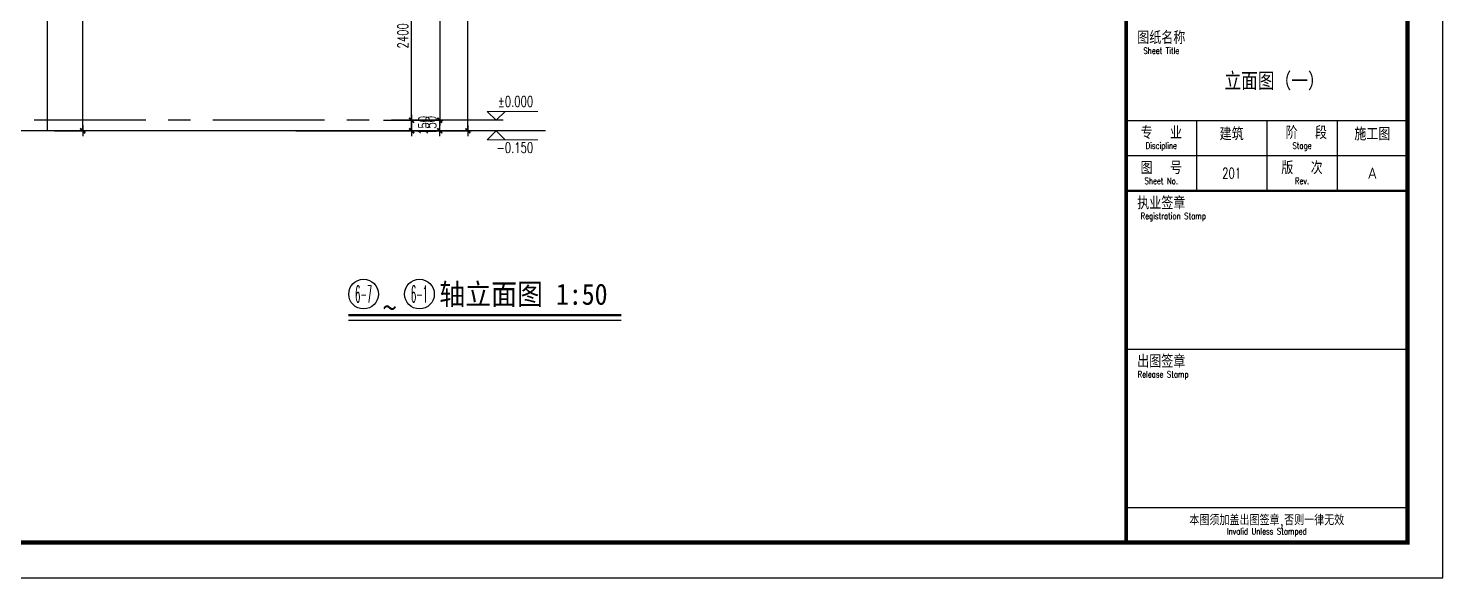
# Model space of a CAD drawing. Extents: x -395226 to -176901, y -140672 to 68263.
# Drawn here: x -302843 to -282740, y -74629 to -66818 of the extents above; entities that cross this region are included whole.
import ezdxf
from ezdxf.enums import TextEntityAlignment as Align

# ---------------------------------------------------------------- set-up
doc = ezdxf.new("R2010")
doc.units = 0
doc.header["$LTSCALE"] = 1000
doc.header["$MEASUREMENT"] = 0
doc.linetypes.add('ACAD_ISO08W100', pattern=[36, 24, -3, 6, -3])
doc.linetypes.add('CENTER', pattern=[50.8, 31.75, -6.35, 6.35, -6.35])
doc.layers.get('0').update_dxf_attribs({"linetype": 'CONTINUOUS'})
doc.layers.get('Defpoints').update_dxf_attribs({"linetype": 'CONTINUOUS'})
for name, color, linetype in [('A-AXIS-TEXT', 7, 'CONTINUOUS'), ('A-DIM', 201, 'CONTINUOUS'), ('A-DOTE', 8, 'ACAD_ISO08W100'), ('A-NOTE', 150, 'CONTINUOUS'), ('A-PUB-DIM', 3, 'CONTINUOUS'), ('A-SITE', 7, 'CONTINUOUS'), ('A-TEXT-CN', 31, 'CONTINUOUS'), ('A-WALL', 2, 'CONTINUOUS'), ('AXIS', 3, 'CONTINUOUS'), ('AXIS_TEXT', 7, 'CONTINUOUS'), ('图框', 7, 'CONTINUOUS')]:
    doc.layers.add(name, color=color, linetype=linetype)
doc.layers.add('A-LEVEL', color=135, linetype='CONTINUOUS', lineweight=0)
doc.styles.add('_TCH_AXIS', font='COMPLEX', dxfattribs={"bigfont": 'GBCBIG'})
doc.styles.add('COMPLEX', font='COMPLEX')
doc.styles.add('DIM_FONT', font='SIMPLEX', dxfattribs={"width": 0.7, "bigfont": 'GBCBIG'})
doc.styles.add('PRC-B', font='SIMHEI.TTF', dxfattribs={"width": 0.9})
doc.styles.add('TJHZTXT', font='tjromans.shx', dxfattribs={"width": 0.8, "bigfont": 'tjhztxt.shx'})
doc.styles.add('TKZ1_tjhts.shx', font='tjromant.shx', dxfattribs={"bigfont": 'tjhts.shx'})
doc.styles.add('TKZ2_tjkts.shx', font='tjromant.shx', dxfattribs={"bigfont": 'tjkts.shx'})
doc.styles.add('zjz', font='tjromans.shx', dxfattribs={"width": 0.7, "height": 500, "bigfont": 'tjhztxt.shx'})
doc.dimstyles.new('DIM100', dxfattribs={"dimscale": 100, "dimtxt": 3, "dimasz": 0.01, "dimexe": 1, "dimexo": 1, "dimgap": 1, "dimtad": 1, "dimdec": 0, "dimzin": 0, "dimdsep": 46, "dimtxsty": 'DIM_FONT', "dimblk1": '_DIMX', "dimblk2": '_DIMX', "dimsah": 1, "dimcen": 0.01, "dimclrd": 256, "dimclre": 256, "dimclrt": 7, "dimadec": 0, "dimazin": 0, "dimtfac": 1, "dimtdec": 0, "dimtix": 1, "dimtmove": 2, "dimatfit": 3, "dimldrblk": '_DIMX', "dimfxl": 0, "dimtolj": 1, "dimtzin": 5, "dimarcsym": 0})

# ---------------------------------------------------------------- blocks, each defined once
blk = doc.blocks.new('_DIMX')
blk.add_line((-150, 0), (150, 0))
at = {"const_width": 50}
blk.add_lwpolyline([(-70, -70), (70, 70)], dxfattribs=at)
blk = doc.blocks.new('*D546')
at = {"layer": 'A-PUB-DIM', "lineweight": -2}
for p, q in [((-299043, -56513), (-296545, -56513)), ((-296595, -68276), (-296595, -56514)), ((-299043, -68276), (-296545, -68276))]:
    blk.add_line(p, q, dxfattribs=at)
at = {"layer": 'Defpoints', "color": 0}
for p in [(-299093, -56513), (-296595, -56513), (-299093, -68276)]:
    blk.add_point(p, dxfattribs=at)
at = {"layer": 'A-PUB-DIM', "lineweight": -2, "xscale": 0.5, "yscale": 0.5, "zscale": 0.5}
for p, rotation in [((-296595, -56513), 90), ((-296595, -68276), 270)]:
    blk.add_blockref('_DIMX', p, dxfattribs=dict(at, rotation=rotation))
at = {"layer": 'A-PUB-DIM', "insert": (-296720, -62395), "char_height": 150, "attachment_point": 5, "rotation": 90, "style": 'DIM_FONT'}
blk.add_mtext('\\A1;11763', dxfattribs=at)
blk = doc.blocks.new('*D547')
at = {"layer": 'A-PUB-DIM', "lineweight": -2}
for p, q in [((-297543, -64526), (-296945, -64526)), ((-296995, -64527), (-296995, -68126)), ((-297543, -68126), (-296945, -68126))]:
    blk.add_line(p, q, dxfattribs=at)
at = {"layer": 'Defpoints', "color": 0}
for p in [(-297593, -64526), (-297593, -68126), (-296995, -68126)]:
    blk.add_point(p, dxfattribs=at)
at = {"layer": 'A-PUB-DIM', "lineweight": -2, "xscale": 0.5, "yscale": 0.5, "zscale": 0.5}
for p, rotation in [((-296995, -64526), 90), ((-296995, -68126), 270)]:
    blk.add_blockref('_DIMX', p, dxfattribs=dict(at, rotation=rotation))
at = {"layer": 'A-PUB-DIM', "insert": (-297120, -66326), "char_height": 150, "attachment_point": 5, "rotation": 90, "style": 'DIM_FONT'}
blk.add_mtext('\\A1;3600', dxfattribs=at)
blk = doc.blocks.new('A$C27EA7CCC')
at = {"layer": 'A-LEVEL', "linetype": 'ByBlock'}
blk.add_lwpolyline([(1018, 509), (509, 0), (0, 509), (2880, 509)], dxfattribs=at)
at = {"layer": 'A-LEVEL', "style": 'zjz', "width": 0.7}
for tag, p in [('-6.000（建筑）', (3635, 1346)), ('-6.300（结构）', (3635, 645))]:
    blk.add_attdef(tag, text='', height=600, dxfattribs=at).set_placement(p, align=Align.RIGHT)
blk = doc.blocks.new('_AXISO')
blk.add_circle((0, 0), 0.5)
at = {"layer": 'A-AXIS-TEXT', "style": 'COMPLEX', "width": 1.041667}
blk.add_attdef('A', text='', height=0.56, dxfattribs=at).set_placement((-0.25, -0.28), (0.25, -0.28), align=Align.FIT)
blk = doc.blocks.new('*D553')
at = {"layer": 'A-PUB-DIM', "lineweight": -2}
for p, q in [((-297543, -68126), (-296945, -68126)), ((-296995, -68126), (-296995, -68125)), ((-296995, -68276), (-296995, -68126)), ((-297543, -68276), (-296945, -68276)), ((-296995, -68277), (-296995, -68277))]:
    blk.add_line(p, q, dxfattribs=at)
at = {"layer": 'Defpoints', "color": 0}
for p in [(-297593, -68126), (-296995, -68126), (-297593, -68276)]:
    blk.add_point(p, dxfattribs=at)
at = {"layer": 'A-PUB-DIM', "lineweight": -2, "xscale": 0.5, "yscale": 0.5, "zscale": 0.5}
for p, rotation in [((-296995, -68126), 270), ((-296995, -68276), 90)]:
    blk.add_blockref('_DIMX', p, dxfattribs=dict(at, rotation=rotation))
at = {"layer": 'A-PUB-DIM', "insert": (-297120, -68201), "char_height": 150, "attachment_point": 5, "rotation": 90, "style": 'DIM_FONT'}
blk.add_mtext('\\A1;150', dxfattribs=at)
blk = doc.blocks.new('*D557')
at = {"layer": 'A-DIM', "lineweight": -2}
for p, q in [((-297795, -68126), (-297345, -68126)), ((-297395, -68276), (-297395, -68127)), ((-297795, -68276), (-297345, -68276))]:
    blk.add_line(p, q, dxfattribs=at)
at = {"layer": 'Defpoints', "color": 0}
for p in [(-297845, -68126), (-297395, -68126), (-297845, -68276)]:
    blk.add_point(p, dxfattribs=at)
at = {"layer": 'A-DIM', "lineweight": -2, "xscale": 0.5, "yscale": 0.5, "zscale": 0.5}
for p, rotation in [((-297395, -68126), 90), ((-297395, -68276), 270)]:
    blk.add_blockref('_DIMX', p, dxfattribs=dict(at, rotation=rotation))
at = {"layer": 'A-DIM', "insert": (-297222, -68201), "char_height": 150, "attachment_point": 5, "rotation": 90, "style": 'DIM_FONT'}
blk.add_mtext('\\A1;150', dxfattribs=at)
blk = doc.blocks.new('*D558')
at = {"layer": 'A-DIM', "lineweight": -2}
for p, q in [((-297795, -65726), (-297345, -65726)), ((-297395, -68126), (-297395, -65727)), ((-297795, -68126), (-297345, -68126))]:
    blk.add_line(p, q, dxfattribs=at)
at = {"layer": 'Defpoints', "color": 0}
for p in [(-297845, -65726), (-297395, -65726), (-297845, -68126)]:
    blk.add_point(p, dxfattribs=at)
at = {"layer": 'A-DIM', "lineweight": -2, "xscale": 0.5, "yscale": 0.5, "zscale": 0.5}
for p, rotation in [((-297395, -65726), 90), ((-297395, -68126), 270)]:
    blk.add_blockref('_DIMX', p, dxfattribs=dict(at, rotation=rotation))
at = {"layer": 'A-DIM', "insert": (-297520, -66926), "char_height": 150, "attachment_point": 5, "rotation": 90, "style": 'DIM_FONT'}
blk.add_mtext('\\A1;2400', dxfattribs=at)
blk = doc.blocks.new('*D581')
at = {"layer": 'A-DIM', "lineweight": -2}
for p, q in [((-302470, -64576), (-302020, -64576)), ((-302070, -68276), (-302070, -64577)), ((-302470, -68276), (-302020, -68276))]:
    blk.add_line(p, q, dxfattribs=at)
at = {"layer": 'Defpoints', "color": 0}
for p in [(-302520, -64576), (-302070, -64576), (-302520, -68276)]:
    blk.add_point(p, dxfattribs=at)
at = {"layer": 'A-DIM', "lineweight": -2, "xscale": 0.5, "yscale": 0.5, "zscale": 0.5}
for p, rotation in [((-302070, -64576), 90), ((-302070, -68276), 270)]:
    blk.add_blockref('_DIMX', p, dxfattribs=dict(at, rotation=rotation))
at = {"layer": 'A-DIM', "insert": (-302195, -66426), "char_height": 150, "attachment_point": 5, "rotation": 90, "style": 'DIM_FONT'}
blk.add_mtext('\\A1;3700', dxfattribs=at)
blk = doc.blocks.new('TJAD_TK_A0')
at = {"layer": '图框'}
for p, q in [((2162, -441.7), (2162, 399.3)), ((2072, -311.7), (2152, -311.7)), ((2092, -311.7), (2092, -331.7)), ((2112, -311.7), (2112, -331.7)), ((2132, -311.7), (2132, -331.7)), ((2072, -321.7), (2152, -321.7)), ((2072, -376.7), (2152, -376.7)), ((2072, -421.7), (2152, -421.7)), ((973, -441.7), (2162, -441.7))]:
    blk.add_line(p, q, dxfattribs=at)
at = {"layer": '图框', "const_width": 1.2}
blk.add_lwpolyline([(2152, -431.7), (2152, 389.3), (998, 389.3), (998, -431.7)], close=True, dxfattribs=at)
at = {"layer": '图框'}
for points, const_width in [([(2072, 389.3), (2072, -431.7)], 1), ([(2072, -331.7), (2152, -331.7)], 0.6)]:
    blk.add_lwpolyline(points, dxfattribs=dict(at, const_width=const_width))
at = {"layer": '图框', "style": 'TKZ2_tjkts.shx'}
for s, height, p in [('图纸名称', 3.6, (2082, -288.16)), ('专  业', 3.6, (2082, -315.16)), (' 阶  段', 3.6, (2122, -315.16)), ('图  号', 3.6, (2082, -325.16)), ('版  次', 3.6, (2122, -325.16)), ('执业签章', 3.6, (2082, -335.16)), ('出图签章', 3.6, (2082, -380.16)), ('本图须加盖出图签章,否则一律无效', 3, (2112, -425.28))]:
    blk.add_text(s, height=height, dxfattribs=at).set_placement(p, align=Align.MIDDLE_CENTER)
at = {"layer": '图框', "style": 'TKZ2_tjkts.shx', "width": 0.8}
for s, p in [('Sheet Title', (2082, -291.86)), ('Discipline', (2082, -318.86)), ('Stage', (2122, -318.86)), ('Sheet No.', (2082, -328.86)), ('Rev.', (2122, -328.86)), ('Registration Stamp', (2085.41, -338.86)), ('Release Stamp', (2082.52, -383.86)), ('Invalid Unless Stamped', (2112, -428.53))]:
    blk.add_text(s, height=1.8, dxfattribs=at).set_placement(p, align=Align.MIDDLE_CENTER)

msp = doc.modelspace()

# ---------------------------------------------------------------- linework, layer by layer
at = {"layer": 'A-DOTE', "linetype": 'CENTER', "ltscale": 0.05}
msp.add_line((-296094.5, -68126.3), (-335194.5, -68126.3), dxfattribs=at)
at = {"layer": 'A-NOTE', "const_width": 35}
msp.add_lwpolyline([(-298294.1, -70896.6), (-294414.8, -70896.6)], dxfattribs=at)
at = {"layer": 'A-NOTE'}
msp.add_lwpolyline([(-298294.1, -70966.6), (-294414.8, -70966.6)], dxfattribs=at)
at = {"layer": 'A-SITE', "ltscale": 0.05}
msp.add_lwpolyline([(-295494.5, -68276.3), (-335794.5, -68276.3)], dxfattribs=at)
at = {"layer": 'A-WALL'}
msp.add_line((-302569.5, -68276.3), (-302569.5, -64576.3), dxfattribs=at)

# ---------------------------------------------------------------- block references
at = {"layer": 'A-LEVEL', "linetype": 'ByBlock'}
ref = msp.add_blockref('A$C27EA7CCC', (-296321.8, -68126.3), dxfattribs=dict(at, xscale=0.25, yscale=0.25, zscale=0.25))
ref.add_attrib('-6.000（建筑）', '%%p0.000', dxfattribs={"height": 150, "style": 'TJHZTXT', "width": 0.7}).set_placement((-295666.3, -67933.9), align=Align.RIGHT)
ref = msp.add_blockref('A$C27EA7CCC', (-296321.8, -68276.8), dxfattribs=dict(at, xscale=-0.25, yscale=0.25, zscale=0.25, rotation=180))
ref.add_attrib('-6.000（建筑）', '-0.150', dxfattribs={"height": 150, "style": 'TJHZTXT', "width": 0.7}).set_placement((-295666.3, -68590.4), align=Align.RIGHT)
at = {"layer": 'AXIS'}
ref = msp.add_blockref('_AXISO', (-298077, -70596.2), dxfattribs=dict(at, xscale=422.4000000001397, yscale=422.3999999999942, zscale=422.4))
ref.add_attrib('A', '6-7', dxfattribs={"layer": 'AXIS_TEXT', "height": 238.95, "style": '_TCH_AXIS', "width": 0.35}).set_placement((-298196.5, -70715.7), (-297957.5, -70715.7), align=Align.FIT)
ref = msp.add_blockref('_AXISO', (-297283.8, -70596.2), dxfattribs=dict(at, xscale=422.4000000001397, yscale=422.3999999999942, zscale=422.4))
ref.add_attrib('A', '6-1', dxfattribs={"layer": 'AXIS_TEXT', "height": 238.95, "style": '_TCH_AXIS', "width": 0.381818}).set_placement((-297403.3, -70715.7), (-297164.3, -70715.7), align=Align.FIT)
at = {"layer": '图框', "xscale": 50, "yscale": 50, "zscale": 50}
msp.add_blockref('TJAD_TK_A0', (-390840, -52544), dxfattribs=at)

# ---------------------------------------------------------------- texts
at = {"layer": 'A-TEXT-CN', "style": 'PRC-B', "width": 0.9}
for s, height, p in [('轴立面图 1:50', 300, (-297001.4, -70748.5, 0)), ('~', 320, (-297805.6, -70950.7))]:
    msp.add_text(s, height=height, dxfattribs=at).set_placement(p)
at = {"layer": '图框', "style": 'TKZ1_tjhts.shx'}
msp.add_text('立面图（一）', height=250, dxfattribs=at).set_placement((-285843, -67697.3))
for s, height, p in [('建筑', 180, (-285740, -68321.2)), ('施工图', 180, (-283740, -68321.2)), ('A', 150, (-283740, -68879.1)), ('A', 150, (-283740, -68879.1))]:
    msp.add_text(s, height=height, dxfattribs=at).set_placement(p, align=Align.MIDDLE_CENTER)
at = {"layer": '图框', "style": 'TKZ1_tjhts.shx', "width": 0.7}
msp.add_text('201', height=150, dxfattribs=at).set_placement((-285740, -68879.1), align=Align.MIDDLE_CENTER)

# ---------------------------------------------------------------- dimensions: what is measured, and where the dimension line sits
at = {"layer": 'A-DIM'}
for p1, p2, picture, middle in [((-302519.5, -68276.3), (-302519.5, -64576.3), '*D581', (-302194.5, -66426.3)), ((-297844.5, -68126.3), (-297844.5, -65726.3), '*D558', (-297519.5, -66926.3))]:
    dim = msp.add_aligned_dim(p1=p1, p2=p2, distance=-450, dimstyle='DIM100', override={"dimscale": 50, "dimclrt": 256}, dxfattribs=at)
    dim.commit()
    dim.dimension.update_dxf_attribs({"geometry": picture, "text_midpoint": middle})
dim = msp.add_linear_dim(base=(-297394.5, -68126.3), p1=(-297844.5, -68276.3), p2=(-297844.5, -68126.3), angle=90, dimstyle='DIM100', override={"dimscale": 50, "dimclrt": 256}, dxfattribs=at)
dim.commit()
dim.dimension.update_dxf_attribs({"geometry": '*D557', "text_midpoint": (-297222, -68201.3), "dimtype": 129})
at = {"layer": 'A-PUB-DIM'}
for base, p1, p2, angle, picture, middle in [((-296594.5, -56513), (-299092.6, -68276.3), (-299092.6, -56513), 270, '*D546', (-296719.5, -62394.7)), ((-296994.5, -68126.3), (-297593.1, -64526.3), (-297593.1, -68126.3), 90, '*D547', (-297119.5, -66326.3)), ((-296994.5, -68126.3), (-297593.1, -68276.3), (-297593.1, -68126.3), 270, '*D553', (-297119.5, -68201.3))]:
    dim = msp.add_linear_dim(base=base, p1=p1, p2=p2, angle=angle, dimstyle='DIM100', override={"dimscale": 50, "dimclrt": 256}, dxfattribs=at)
    dim.commit()
    dim.dimension.update_dxf_attribs({"geometry": picture, "text_midpoint": middle})

doc.saveas('drawing.dxf')
